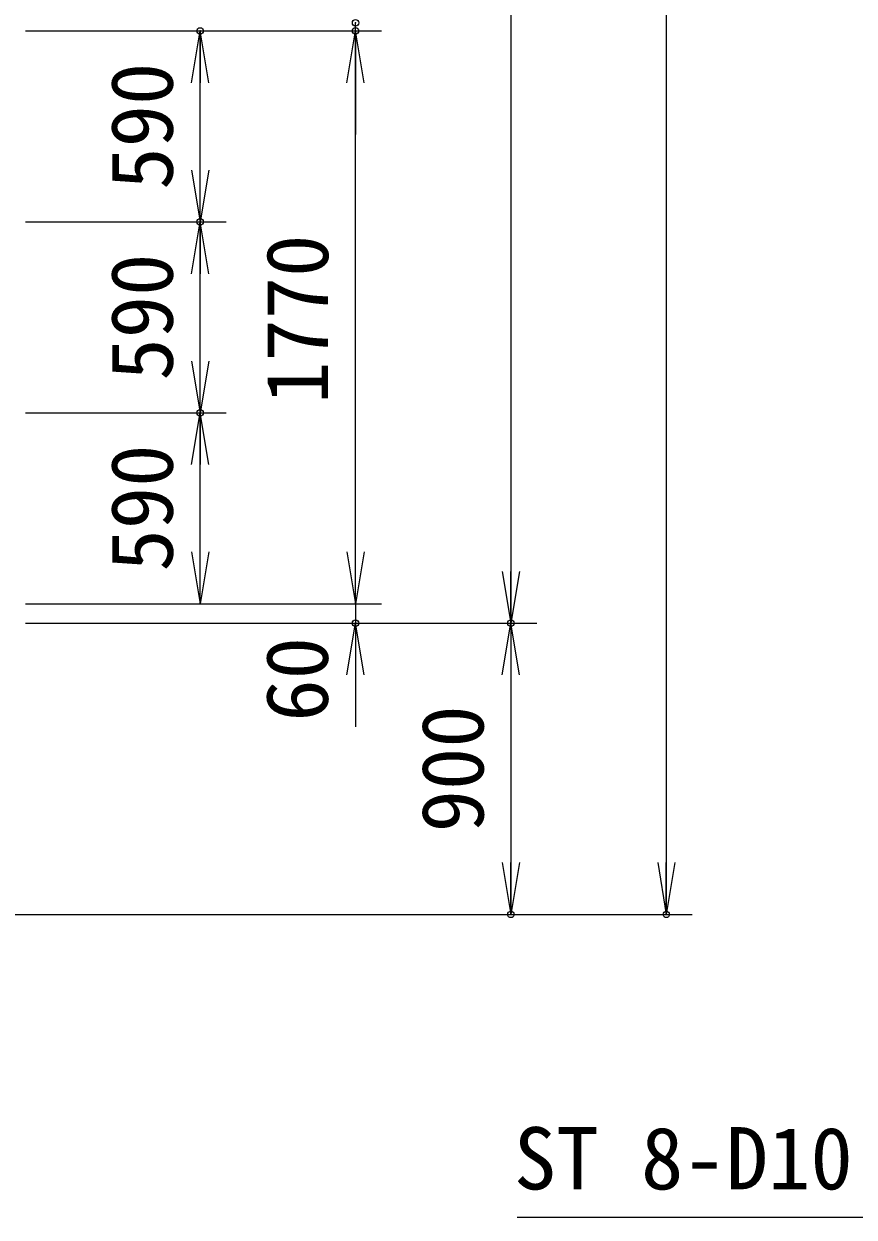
# Model space of a CAD drawing. Units: millimetres at full size. Extents: x -16800 to 16800, y -11880 to 11880.
# Drawn here: x -795 to 1770, y -3578 to 109 of the extents above; entities that cross this region are included whole.
import ezdxf
from ezdxf.enums import TextEntityAlignment as Align

# ---------------------------------------------------------------- set-up
doc = ezdxf.new("R2010")
doc.units = ezdxf.units.MM
doc.header["$LTSCALE"] = 40
doc.header["$PDMODE"] = 32
doc.header["$PDSIZE"] = 20
for name, color, linetype, lineweight in [('0-6_D-STR-DIM', 7, 'Continuous', 13), ('0-7_0', 7, 'Continuous', 18), ('0-9_D-STR-TXT', 7, 'Continuous', 13)]:
    doc.layers.add(name, color=color, linetype=linetype, lineweight=lineweight)
doc.layers.add('0-8_Defpoints', color=253, linetype='Continuous')
doc.styles.add('ＭＳ ゴシック', font='')
doc.styles.get('ＭＳ ゴシック').set_extended_font_data('MS Gothic')

# ---------------------------------------------------------------- blocks, each defined once
blk = doc.blocks.new('_Open')
at = {"layer": '0-7_0'}
blk.add_line((-40, 6.67), (0, 0), dxfattribs=at)
blk.add_lwpolyline([(-40, -6.67), (0, 0), (-40, 0)], dxfattribs=at)

msp = doc.modelspace()

# ---------------------------------------------------------------- linework, layer by layer
at = {"layer": '0-6_D-STR-DIM'}
for p, q in [((1189.92, 6357.52), (1189.92, -2642.48)), ((709.92, 6257.52), (709.92, -1742.48)), ((229.92, 87.52), (229.92, 112.52)), ((-790.08, 87.52), (-170.08, 87.52)), ((-790.08, 87.52), (309.92, 87.52)), ((-790.08, 87.52), (309.92, 87.52)), ((-250.08, -502.48), (-250.08, 87.52)), ((229.92, -1682.48), (229.92, 87.52)), ((229.92, -72.48), (229.92, -232.48)), ((-790.08, -502.48), (-170.08, -502.48)), ((-790.08, -502.48), (-170.08, -502.48)), ((-250.08, -1092.48), (-250.08, -502.48)), ((-790.08, -1092.48), (-170.08, -1092.48)), ((-790.08, -1092.48), (-170.08, -1092.48)), ((-250.08, -1682.48), (-250.08, -1092.48)), ((229.92, -1522.48), (229.92, -1362.48)), ((-790.08, -1682.48), (-170.08, -1682.48)), ((-790.08, -1682.48), (309.92, -1682.48)), ((-790.08, -1682.48), (309.92, -1682.48)), ((229.92, -1682.48), (229.92, -1742.48)), ((-790.08, -1742.48), (309.92, -1742.48)), ((-790.08, -1742.48), (789.92, -1742.48)), ((-790.08, -1742.48), (789.92, -1742.48)), ((709.92, -1742.48), (709.92, -2642.48)), ((229.92, -1902.48), (229.92, -2062.48)), ((-1515.08, -2642.48), (789.92, -2642.48)), ((-1515.08, -2642.48), (1269.92, -2642.48))]:
    msp.add_line(p, q, dxfattribs=at)
at = {"layer": '0-8_Defpoints'}
for p in [(229.92, 112.52), (-250.08, 87.52), (229.92, 87.52), (-250.08, -502.48), (-250.08, -1092.48), (229.92, -1742.48), (709.92, -1742.48), (709.92, -2642.48), (1189.92, -2642.48)]:
    msp.add_point(p, dxfattribs=at)
at = {"layer": '0-9_D-STR-TXT'}
msp.add_lwpolyline([(729.12, -3578.02), (1932.41, -3578.02), (2247.49, -2585.42)], dxfattribs=at)

# ---------------------------------------------------------------- block references
at = {"layer": '0-6_D-STR-DIM', "xscale": 4, "yscale": 4}
for p, rotation in [((-250.08, 87.52), 90), ((229.92, 87.52), 90), ((229.92, 87.52), 90), ((-250.08, -502.48), 270), ((-250.08, -502.48), 90), ((-250.08, -1092.48), 270), ((-250.08, -1092.48), 90), ((-250.08, -1682.48), 270), ((229.92, -1682.48), 270), ((229.92, -1682.48), 270), ((709.92, -1742.48), 270), ((229.92, -1742.48), 90), ((709.92, -1742.48), 90), ((709.92, -2642.48), 270), ((1189.92, -2642.48), 270)]:
    msp.add_blockref('_Open', p, dxfattribs=dict(at, rotation=rotation))

# ---------------------------------------------------------------- texts
at = {"layer": '0-6_D-STR-DIM', "style": 'ＭＳ ゴシック'}
for s, p in [('590', (-277.07, -403.03)), ('1770', (202.93, -1065.16)), ('590', (-277.07, -993.03)), ('590', (-277.07, -1583.03)), ('60', (202.11, -2046.97)), ('900', (682.93, -2389.03))]:
    msp.add_text(s, height=192.4, rotation=90, dxfattribs=at).set_placement(p, align=Align.BOTTOM_LEFT)
at = {"layer": '0-9_D-STR-TXT', "style": 'ＭＳ ゴシック'}
msp.add_text('ST 8-D10', height=192.4, dxfattribs=at).set_placement((718.97, -3550.02), align=Align.BOTTOM_LEFT)

doc.saveas('drawing.dxf')
